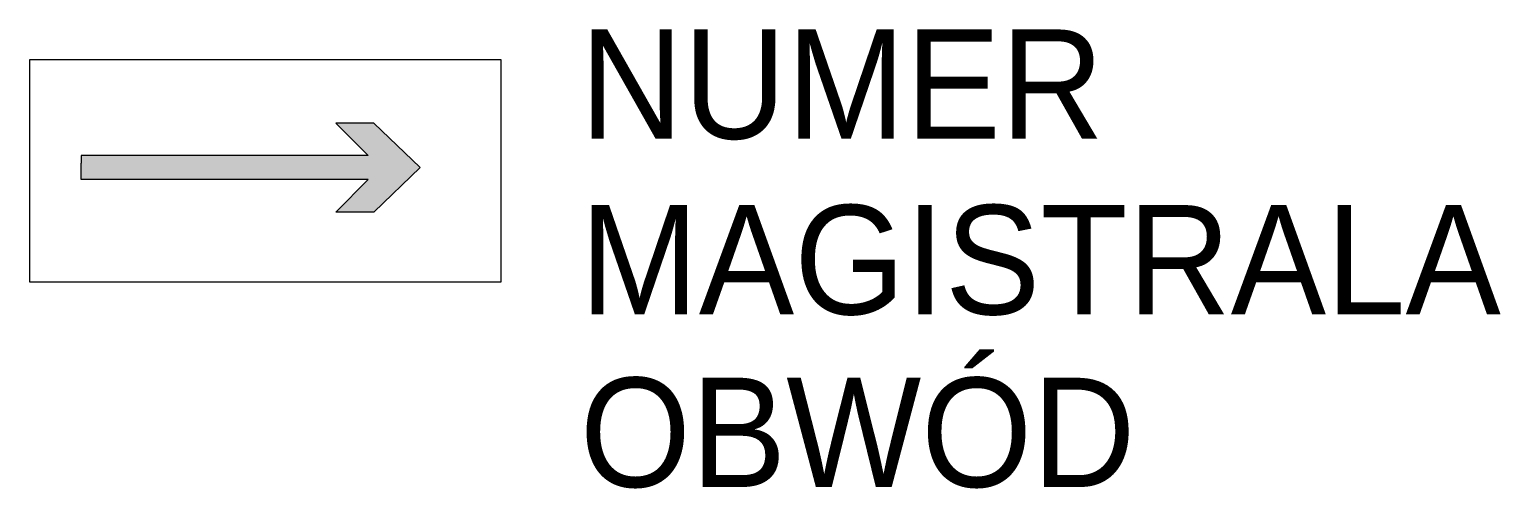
# Model space of a CAD drawing. Header units: millimetres. Extents: x -430 to 1994, y -671 to 85.
import ezdxf

# ---------------------------------------------------------------- set-up
doc = ezdxf.new("R2010")
doc.units = ezdxf.units.MM
doc.styles.get("Standard").update_dxf_attribs({"font": ''})
doc.styles.get('Standard').set_extended_font_data('Dotum')

msp = doc.modelspace()

# ---------------------------------------------------------------- hatches: boundary and pattern name
msp.add_hatch(color=256).paths.add_polyline_path([(128, -162.5), (74.8, -215.8), (137.1, -215.8), (213.6, -142.7), (137.1, -69.6), (74.8, -69.6), (128, -122.9), (-345.3, -122.9), (-345.3, -135.1), (-345.3, -162.5)])

# ---------------------------------------------------------------- linework, layer by layer
for p, q in [((347.2, 35), (-430.3, 35)), ((-430.3, 35), (-430.3, -330.9)), ((347.2, -330.9), (347.2, 35)), ((137.1, -69.6), (74.8, -69.6)), ((74.8, -69.6), (128, -122.9)), ((213.6, -142.7), (137.1, -69.6)), ((128, -122.9), (-345.3, -122.9)), ((-345.3, -122.9), (-345.3, -135.1)), ((-345.3, -162.5), (-345.3, -135.1)), ((213.6, -142.7), (137.1, -215.8)), ((128, -162.5), (-345.3, -162.5)), ((74.8, -215.8), (128, -162.5)), ((137.1, -215.8), (74.8, -215.8)), ((-430.3, -330.9), (347.2, -330.9))]:
    msp.add_line(p, q)

# ---------------------------------------------------------------- texts
at = {"flags": 8}
for tag, p in [('NUMER', (477.1, -95.1)), ('MAGISTRALA', (476.7, -384.4)), ('OBWÓD', (476.7, -668.7))]:
    msp.add_attdef(tag, p, 'xx', height=180, dxfattribs=at)

doc.saveas('drawing.dxf')
